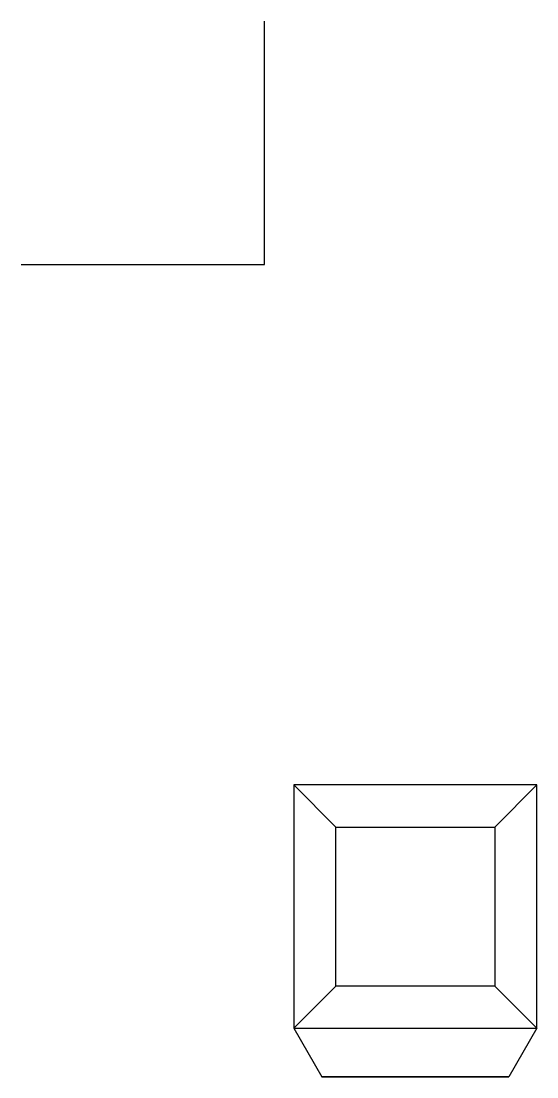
# Model space of a CAD drawing. Header units: millimetres. Extents: x 3 to 715, y 207 to 928.
# Drawn here: x 3.2 to 215.2, y 207.3 to 641.3 of the extents above; entities outside this region: 2.
import ezdxf

# ---------------------------------------------------------------- set-up
doc = ezdxf.new("R2010")
doc.units = ezdxf.units.MM

msp = doc.modelspace()

# ---------------------------------------------------------------- linework, layer by layer
for p, q in [((714.78, 928.1, 7.73), (714.78, 780.8, 7.73)), ((103.18, 541.31, 13.6), (103.18, 641.31, 13.6)), ((103.18, 541.31), (103.18, 641.31)), ((3.18, 541.31, 50), (103.18, 541.31, 13.6)), ((3.18, 541.31), (103.18, 541.31)), ((3.18, 541.31), (3.18, 541.31, 50)), ((115.24, 327.29, 50), (132.56, 309.97, 80)), ((115.24, 327.29, 50), (115.24, 227.29, 50)), ((215.24, 327.29, 50), (115.24, 327.29, 50)), ((115.24, 327.29), (115.24, 227.29)), ((115.24, 327.29), (115.24, 327.29, 50)), ((215.24, 327.29), (115.24, 327.29)), ((215.24, 327.29, 50), (197.92, 309.97, 80)), ((215.24, 227.29, 50), (215.24, 327.29, 50)), ((215.24, 327.29), (215.24, 327.29, 50)), ((215.24, 227.29), (215.24, 327.29)), ((132.56, 244.62, 80), (132.56, 309.97, 80)), ((132.56, 309.97, 80), (197.92, 309.97, 80)), ((197.92, 309.97, 80), (197.92, 244.62, 80)), ((115.24, 227.29, 50), (132.56, 244.62, 80)), ((197.92, 244.62, 80), (132.56, 244.62, 80)), ((215.24, 227.29, 50), (197.92, 244.62, 80)), ((115.24, 227.29, 50), (126.78, 207.29, 38.45)), ((115.24, 227.29), (115.24, 227.29, 50)), ((115.24, 227.29), (126.78, 207.29, 11.55)), ((115.24, 227.29, 50), (215.24, 227.29, 50)), ((115.24, 227.29), (215.24, 227.29)), ((215.24, 227.29, 50), (203.69, 207.29, 38.45)), ((215.24, 227.29), (203.69, 207.29, 11.55)), ((215.24, 227.29), (215.24, 227.29, 50)), ((126.78, 207.29, 11.55), (126.78, 207.29, 38.45)), ((126.78, 207.29, 38.45), (203.69, 207.29, 38.45)), ((203.69, 207.29, 11.55), (126.78, 207.29, 11.55)), ((203.69, 207.29, 38.45), (203.69, 207.29, 11.55))]:
    msp.add_line(p, q)
msp.add_circle((603.28, 328.59, 50), 23.7)

doc.saveas('drawing.dxf')
